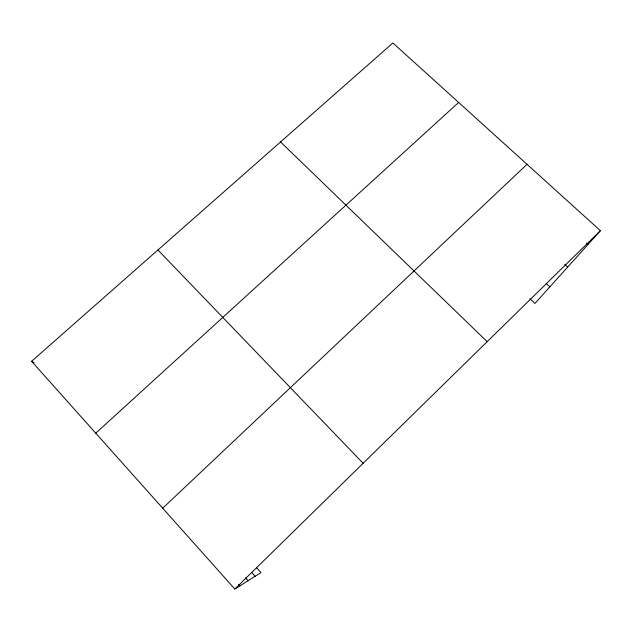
<?xml version="1.0" encoding="UTF-8"?>
<svg xmlns="http://www.w3.org/2000/svg" width="632" height="632" viewBox="0 0 632 632"><rect width="100%" height="100%" fill="white"/><g stroke="black" fill="none" stroke-linecap="round" stroke-linejoin="round"><path stroke-width="0.95" d="M256.387 567.536L260.984 572.624L234.835 589.032L31.6 361.299L392.891 42.968L600.4 230.696L534.941 303.455L529.916 298.715M234.835 589.032L600.4 230.696M162.701 508.207L527.025 164.312M95.748 433.181L458.642 102.447M31.6 361.299L34.136 362.689M586.615 243.075L588.068 244.402M564.803 264.413L567.678 267.067M546.246 283.555L549.832 286.904M280.553 141.947L487.177 341.675M157.929 249.995L363.123 463.272M251.844 572.632L255.138 576.289M245.437 577.814L248.06 580.729M238.548 584.418L239.852 585.88"/></g></svg>
